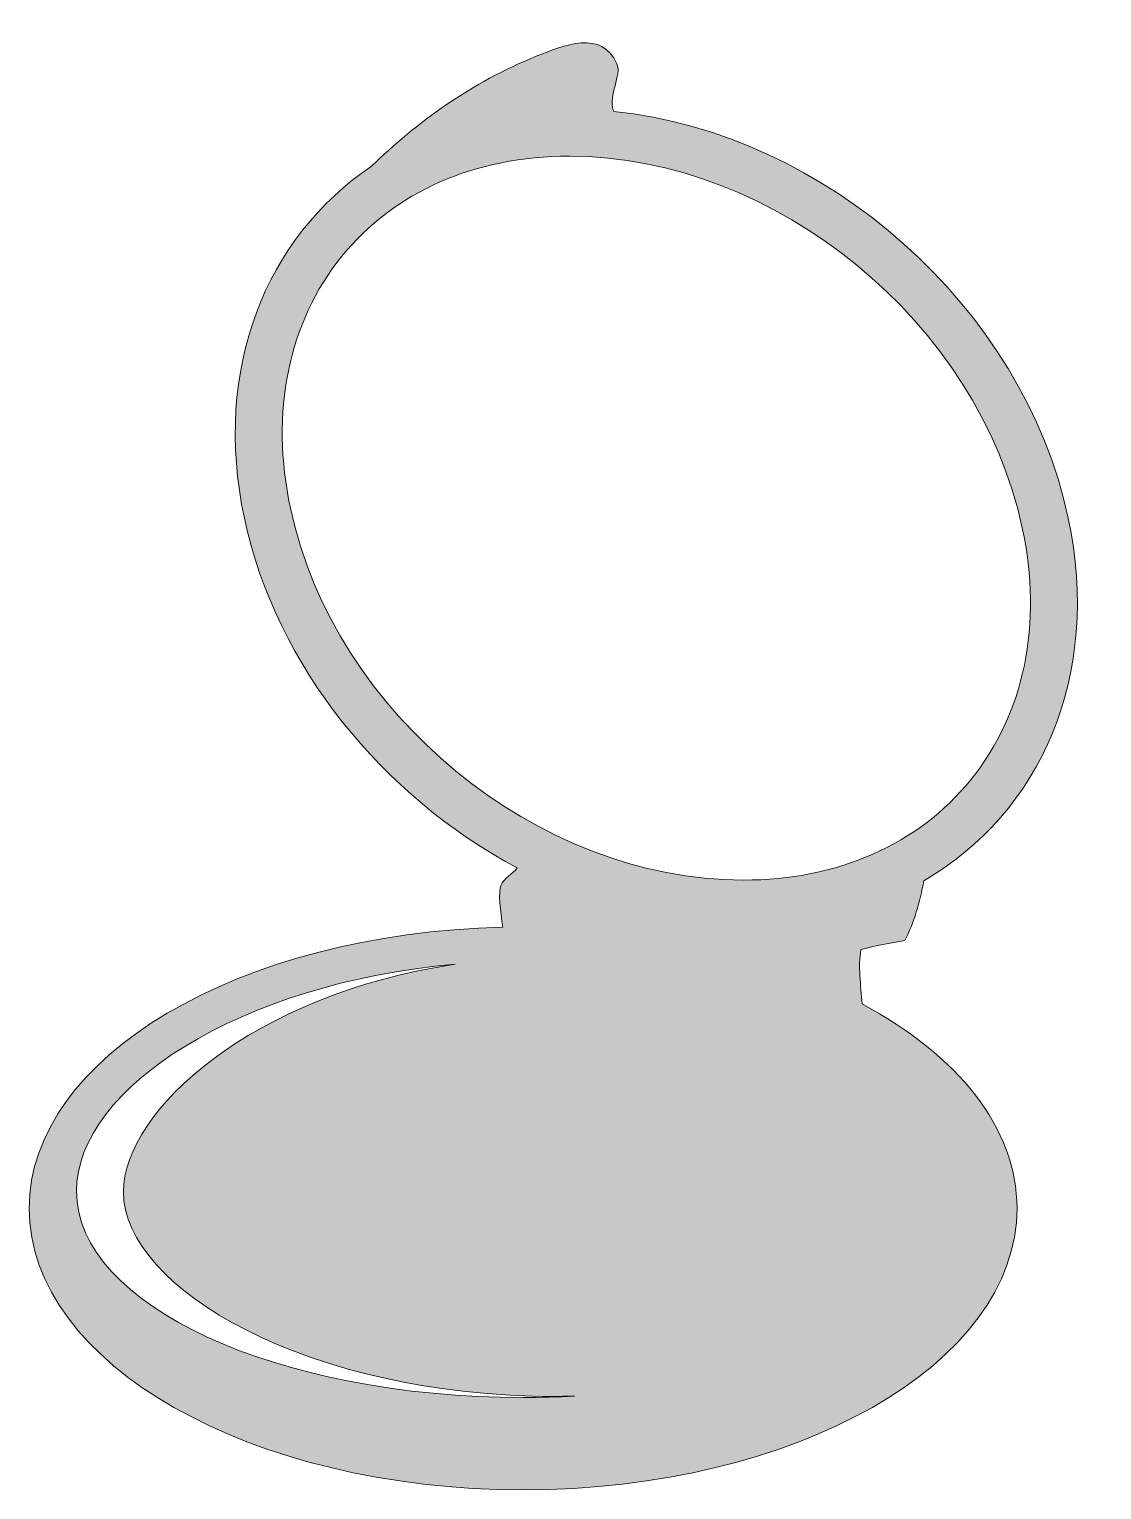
# Model space of a CAD drawing. Header units: inches. Extents: x 0 to 75, y 0 to 103.
import ezdxf

# ---------------------------------------------------------------- set-up
doc = ezdxf.new("R2010")
doc.units = ezdxf.units.IN
doc.header["$MEASUREMENT"] = 0
doc.layers.add('Layer 1', color=7, linetype='Continuous')

msp = doc.modelspace()

# ---------------------------------------------------------------- hatches: boundary and pattern name
at = {"layer": 'Layer 1', "true_color": 0xe664a4}
h = msp.add_hatch(color=233, dxfattribs=at)
h.dxf.hatch_style = 2
edge = h.paths.add_edge_path()
edge.add_spline(control_points=[(61.5, 38.57), (62.13, 39.79), (62.56, 41.29), (62.83, 42.76), (71.06, 47.55), (75.33, 57.15), (72.98, 68.23), (69.83, 83.05), (55.92, 95.26), (41.06, 96.78), (41.05, 96.81), (41.03, 96.84), (41.02, 96.86), (40.67, 97.91), (41.63, 99.33), (41.28, 100.12), (40.21, 102.55), (37.56, 101.43), (35.61, 100.65), (31.07, 98.84), (27.17, 95.97), (24.04, 92.93), (16.62, 87.93), (12.88, 78.74), (15.11, 68.23), (17.33, 57.81), (24.85, 48.69), (34.28, 43.66), (33.96, 43.24), (33.36, 42.95), (33.12, 42.42), (32.95, 42.04), (33.08, 40.6), (33.27, 39.5), (14.77, 39.07), (0, 30.4), (0, 19.76), (0, 8.85), (15.53, 0), (34.69, 0), (53.85, 0), (69.38, 8.85), (69.38, 19.76), (69.38, 25.42), (65.2, 30.52), (58.5, 34.12), (58.41, 35.42), (58.2, 36.78), (58.42, 37.93), (59.45, 38.24), (60.47, 38.36), (61.5, 38.57)], knot_values=[0, 0, 0, 0, 1, 1, 1, 2, 2, 2, 3, 3, 3, 4, 4, 4, 5, 5, 5, 6, 6, 6, 7, 7, 7, 8, 8, 8, 9, 9, 9, 10, 10, 10, 11, 11, 11, 12, 12, 12, 13, 13, 13, 14, 14, 14, 15, 15, 15, 16, 16, 16, 17, 17, 17, 17], degree=3, periodic=1)
edge = h.paths.add_edge_path()
edge.add_spline(control_points=[(34.69, 6.48), (17.36, 6.48), (3.32, 12.96), (3.32, 20.97), (3.32, 28.22), (14.85, 35.58), (29.91, 36.9), (15.67, 34.78), (6.62, 26.6), (6.62, 20.93), (6.62, 14.14), (19.6, 6.56), (36.96, 6.56), (37.42, 6.56), (37.87, 6.57), (38.31, 6.58), (37.12, 6.51), (35.92, 6.48), (34.69, 6.48)], knot_values=[0, 0, 0, 0, 1, 1, 1, 2, 2, 2, 3, 3, 3, 4, 4, 4, 5, 5, 5, 6, 6, 6, 6], degree=3, periodic=1)
edge = h.paths.add_edge_path()
edge.add_spline(control_points=[(50.15, 42.81), (35.67, 42.81), (21.41, 54.52), (18.35, 68.92), (16.91, 75.67), (18.19, 81.96), (21.96, 86.61), (25.64, 91.15), (31.31, 93.64), (37.94, 93.64), (52.42, 93.64), (66.69, 81.93), (69.75, 67.54), (71.19, 60.78), (69.9, 54.5), (66.13, 49.85), (62.46, 45.31), (56.78, 42.81), (50.15, 42.81)], knot_values=[0, 0, 0, 0, 1, 1, 1, 2, 2, 2, 3, 3, 3, 4, 4, 4, 5, 5, 5, 6, 6, 6, 6], degree=3, periodic=1)

# ---------------------------------------------------------------- linework, layer by layer
at = {"layer": 'Layer 1', "lineweight": 0}
for points, knots in [([(61.5, 38.57), (62.13, 39.79), (62.56, 41.29), (62.83, 42.76), (71.06, 47.55), (75.33, 57.15), (72.98, 68.23), (69.83, 83.05), (55.92, 95.26), (41.06, 96.78), (41.05, 96.81), (41.03, 96.84), (41.02, 96.86), (40.67, 97.91), (41.63, 99.33), (41.28, 100.12), (40.21, 102.55), (37.56, 101.43), (35.61, 100.65), (31.07, 98.84), (27.17, 95.97), (24.04, 92.93), (16.62, 87.93), (12.88, 78.74), (15.11, 68.23), (17.33, 57.81), (24.85, 48.69), (34.28, 43.66), (33.96, 43.24), (33.36, 42.95), (33.12, 42.42), (32.95, 42.04), (33.08, 40.6), (33.27, 39.5), (14.77, 39.07), (0, 30.4), (0, 19.76), (0, 8.85), (15.53, 0), (34.69, 0), (53.85, 0), (69.38, 8.85), (69.38, 19.76), (69.38, 25.42), (65.2, 30.52), (58.5, 34.12), (58.41, 35.42), (58.2, 36.78), (58.42, 37.93), (59.45, 38.24), (60.47, 38.36), (61.5, 38.57)], [0, 0, 0, 0, 1, 1, 1, 2, 2, 2, 3, 3, 3, 4, 4, 4, 5, 5, 5, 6, 6, 6, 7, 7, 7, 8, 8, 8, 9, 9, 9, 10, 10, 10, 11, 11, 11, 12, 12, 12, 13, 13, 13, 14, 14, 14, 15, 15, 15, 16, 16, 16, 17, 17, 17, 17]), ([(50.15, 42.81), (35.67, 42.81), (21.41, 54.52), (18.35, 68.92), (16.91, 75.67), (18.19, 81.96), (21.96, 86.61), (25.64, 91.15), (31.31, 93.64), (37.94, 93.64), (52.42, 93.64), (66.69, 81.93), (69.75, 67.54), (71.19, 60.78), (69.9, 54.5), (66.13, 49.85), (62.46, 45.31), (56.78, 42.81), (50.15, 42.81)], [0, 0, 0, 0, 1, 1, 1, 2, 2, 2, 3, 3, 3, 4, 4, 4, 5, 5, 5, 6, 6, 6, 6]), ([(34.69, 6.48), (17.36, 6.48), (3.32, 12.96), (3.32, 20.97), (3.32, 28.22), (14.85, 35.58), (29.91, 36.9), (15.67, 34.78), (6.62, 26.6), (6.62, 20.93), (6.62, 14.14), (19.6, 6.56), (36.96, 6.56), (37.42, 6.56), (37.87, 6.57), (38.31, 6.58), (37.12, 6.51), (35.92, 6.48), (34.69, 6.48)], [0, 0, 0, 0, 1, 1, 1, 2, 2, 2, 3, 3, 3, 4, 4, 4, 5, 5, 5, 6, 6, 6, 6])]:
    msp.add_open_spline(points, degree=3, knots=knots, dxfattribs=at)

doc.saveas('drawing.dxf')
